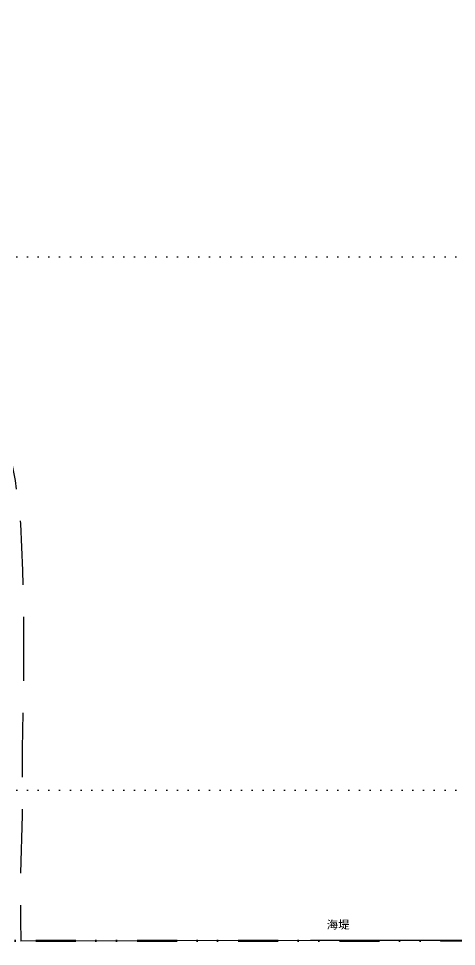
# Model space of a CAD drawing. Header units: millimetres. Extents: x 833600 to 836188, y 817400 to 818701.
# Drawn here: x 834017 to 834099, y 818270.7 to 818444.7 of the extents above; entities that cross this region are included whole.
import ezdxf

# ---------------------------------------------------------------- set-up
doc = ezdxf.new("R2010")
doc.units = ezdxf.units.MM
for name, pattern in [('3', [18.017443, 12.011629, -6.005814]), ('DIVIDE', [1.25, 0.5, -0.25, 0, -0.25, 0, -0.25]), ('DOT', [6.35, 0, -6.35])]:
    doc.linetypes.add(name, pattern=pattern)
for name, color, linetype, lineweight in [('01-basemap', 8, 'Continuous', 13), ('01-bdy', 7, 'DIVIDE', 50), ('01-Grid', 7, 'DOT', 25)]:
    doc.layers.add(name, color=color, linetype=linetype, lineweight=lineweight)
doc.styles.add('SMO_Hei_W3', font='smo_hei_w3.ttf')

msp = doc.modelspace()

# ---------------------------------------------------------------- linework, layer by layer
at = {"layer": '01-basemap', "linetype": 'Continuous', "lineweight": 30, "flags": 128}
msp.add_lwpolyline([(834360.42, 818444.65), (834348.42, 818427.62), (834337.68, 818412.24), (834326.44, 818396.1), (834316.42, 818381.58), (834310.73, 818373.48), (834305.54, 818366.04), (834299.88, 818357.95), (834294.86, 818350.78), (834287.34, 818339.95), (834273.75, 818320.38), (834240.04, 818271.92), (834220.74, 818271.95), (834193.55, 818271.89), (834166.64, 818271.88), (834143.95, 818271.86), (834091.68, 818271.83), (834071.63, 818271.82), (834045.81, 818271.78), (834017.41, 818271.7)], dxfattribs=at)
at = {"layer": '01-basemap', "linetype": '3', "lineweight": 30, "flags": 128}
msp.add_lwpolyline([(834003.31, 818268.77), (834003.12, 818270.63), (834002.71, 818280.03), (834002.78, 818289.59), (834002.58, 818297.09), (834002.3, 818303.92), (834001.69, 818311.99), (834001.85, 818320.48), (834002.17, 818335.59), (834002.74, 818354.04), (834002.39, 818356.53), (834000.32, 818364.12), (833996.73, 818374.45), (833992.98, 818381.97), (833989.37, 818387.05), (833984.34, 818393.14), (833977.35, 818399.06), (833971.91, 818403.17), (833961.93, 818407.63), (833953.08, 818411.09), (833945.82, 818413.3), (833941.96, 818414.32), (833939.48, 818412.67), (833938.08, 818411.95), (833937.39, 818411.76), (833936.52, 818411.77), (833933.31, 818412.44), (833929.55, 818413.55), (833927.66, 818414.81), (833925.88, 818416.61), (833925.28, 818417.86), (833924.72, 818419.94), (833925.03, 818423.71), (833925.92, 818426.21), (833926.88, 818427.96), (833928.11, 818429.07), (833929.66, 818429.96), (833932.51, 818430.59), (833937.58, 818430.61), (833943.99, 818430.14), (833951.51, 818427.94), (833960.25, 818426.32), (833965.92, 818424.28), (833973.93, 818420.08), (833979.77, 818416.12), (833986.19, 818411.04), (833992.26, 818406.08), (833995.52, 818402.78), (834000.3, 818397.02), (834004.14, 818391.43), (834008, 818384.69), (834011.06, 818377.22), (834014.07, 818369.54), (834015.06, 818364.36), (834016.35, 818358.04), (834017.35, 818349.92), (834017.68, 818341.2), (834017.9, 818330.92), (834017.87, 818320.26), (834017.66, 818307.79), (834017.65, 818295.34), (834017.28, 818283), (834017.35, 818275.69), (834017.41, 818271.7)], dxfattribs=at)
at = {"layer": '01-bdy', "ltscale": 15, "flags": 128}
msp.add_lwpolyline([(834328.83, 818399.5), (834366.57, 818373.35), (834355.83, 818358.18), (834346.06, 818343.55), (834340.9, 818336.18), (834331.15, 818321.97), (834340.39, 818315.22), (834336.62, 818309.83), (834328.55, 818297.51), (834322.06, 818288.94, -0.175205), (834315.24, 818286.34), (834306.35, 818287.92, 0.232331), (834293.23, 818283.1, 0.136231), (834285.96, 818270.39), (834277.18, 818250.39), (834271, 818237.55), (834264.65, 818226.05), (834252.66, 818207.07), (834242.75, 818191.42), (834230.03, 818171.08), (834218.39, 818151.82), (834214.23, 818145.52), (834209.56, 818137.72), (834175.87, 818082.26), (834168.31, 818069.59), (834159.5, 818055.42, 0.210778), (834157.94, 818024.07, 0.180309), (834175.26, 818003.89, 0.17216), (834199.78, 817999.16, 0.10219), (834213.41, 818003.68), (834221.18, 818008.73), (834236.6, 818018.98), (834264.38, 818037.35), (834297.08, 818058.95), (834310.42, 818067.87), (834352.56, 818095.84, 0.082118), (834360.57, 818101.89, -0.011134), (834370.06, 818110.41), (834378.81, 818118.82), (834383.63, 818114.16), (834387.46, 818117.77), (834394.78, 818124.93), (834415.09, 818144.45), (834423.25, 818152.19), (834426.22, 818152.18), (834428.35, 818156.45, -0.686009), (834433.83, 818155.33, -0.095987), (834433.77, 818152.67), (834438.28, 818169.87), (834459.68, 818175.04, -0.242354), (834444.63, 818128.77), (834495.22, 818132.31), (834492.44, 818172.01), (834498.76, 818180.93, 0.103946), (834533.7, 818164.79, 0.028148), (834560.52, 818159.72), (834570.88, 818156.56, 0.012182), (834580.15, 818154.03, 0.011817), (834589.68, 818153.63, 0.018959), (834627.61, 818154.46), (834630.54, 818155.39), (834634.55, 818155.67), (834637.58, 818155.15, 0.004979), (834647.57, 818156.04), (834660.85, 818157.36, -0.023166), (834692.89, 818159.06), (834848.63, 818160.1), (834853.23, 818160.2), (834857.28, 818160.66), (834861.21, 818161.75, 0.088944), (834868.25, 818167.27, 0.091281), (834872.75, 818174.67, 0.061859), (834874.1, 818180.14), (834880.69, 818180.54), (834904.74, 818180.91, 0.07732), (834909.19, 818172.28, 0.267512), (834920.03, 818167.46, 0.03638), (834937.24, 818170.54, 0.249427), (834949.39, 818181.61), (834966.12, 818181.87), (835091.81, 818189.75), (835119.69, 818191.56), (835121.8, 818186.84, 0.073697), (835125.91, 818181.81), (835207.27, 818194.47), (835208.7, 818185.32), (835222.08, 818190.19), (835227.49, 818191.16, 0.049054), (835256.69, 818199.4), (835337.02, 818204.42, -0.062186), (835336.51, 818151.72, 0.055707), (835335.35, 818100.17), (835335.99, 818092.92), (835339.29, 818073.77), (835342.22, 818056.39), (835346.04, 818019.36), (835266.28, 818008.06), (835170.78, 817999.88), (835121.93, 817993.58), (835122.01, 817992.7), (835091.93, 817988.81), (835080.29, 817987.08), (835071.87, 817986.22), (835046.36, 817982.99), (835046.27, 817983.19), (834552.23, 817919.53), (834424, 817870.53), (834415.27, 817865.7), (834383.47, 817838.34), (834373.34, 817828.35), (834356.31, 817806.2), (834344, 817785.99), (834339.43, 817778.23), (834334.62, 817763.54), (834329.52, 817754.39), (834322.54, 817751.13), (834256.69, 817748.88), (834232.99, 817748.66), (834202.74, 817748.84), (834169.74, 817749.7), (834105.63, 817749.39), (834095.12, 817750.29), (834080.87, 817753.15), (834079.95, 817754.68), (834075.55, 817754.94), (834068.49, 817749.28), (834059.51, 817748.67), (834044.42, 817752.19), (834012.96, 817774.96, -0.08687), (833954.97, 817841.56), (833951.38, 817849.53), (833950, 817873.2), (833950.51, 817999.93), (833951.11, 818019.47), (833950.6, 818024.56), (833950.59, 818042.65), (833948.99, 818071.1), (833950.36, 818103.03, -0.094055), (833975.55, 818171.08, -0.090291), (834009.29, 818209.37), (834009.75, 818241.21, -0.01891), (834011.28, 818271.75), (834240.04, 818271.92)], format="xyb", close=True, dxfattribs=at)
at = {"layer": '01-Grid', "ltscale": 0.3}
for p, q in [((836188.05, 818400), (833600, 818400)), ((836188.05, 818300), (833600, 818300))]:
    msp.add_line(p, q, dxfattribs=at)

# ---------------------------------------------------------------- texts
at = {"layer": '01-basemap', "style": 'SMO_Hei_W3', "width": 1.05}
msp.add_text('海堤', height=1.5, dxfattribs=at).set_placement((834074.67, 818274.05))

doc.saveas('drawing.dxf')
